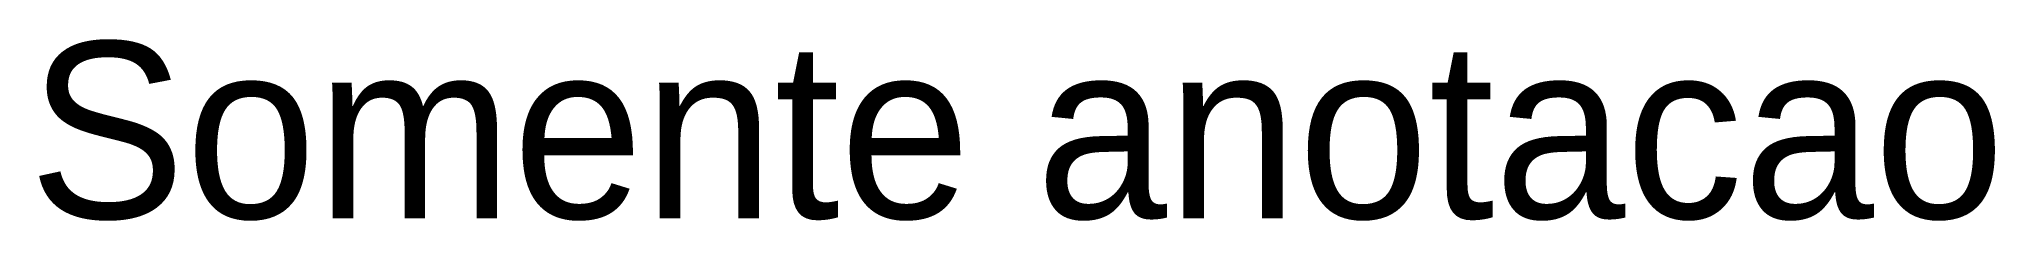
# Model space of a CAD drawing. Header units: metres. Extents: x 1.03 to 6.58, y 0.99 to 1.51.
import ezdxf

# ---------------------------------------------------------------- set-up
doc = ezdxf.new("R2010")
doc.units = ezdxf.units.M

msp = doc.modelspace()

# ---------------------------------------------------------------- texts
msp.add_text('Somente anotacao', height=0.5).set_placement((1, 1))

doc.saveas('drawing.dxf')
